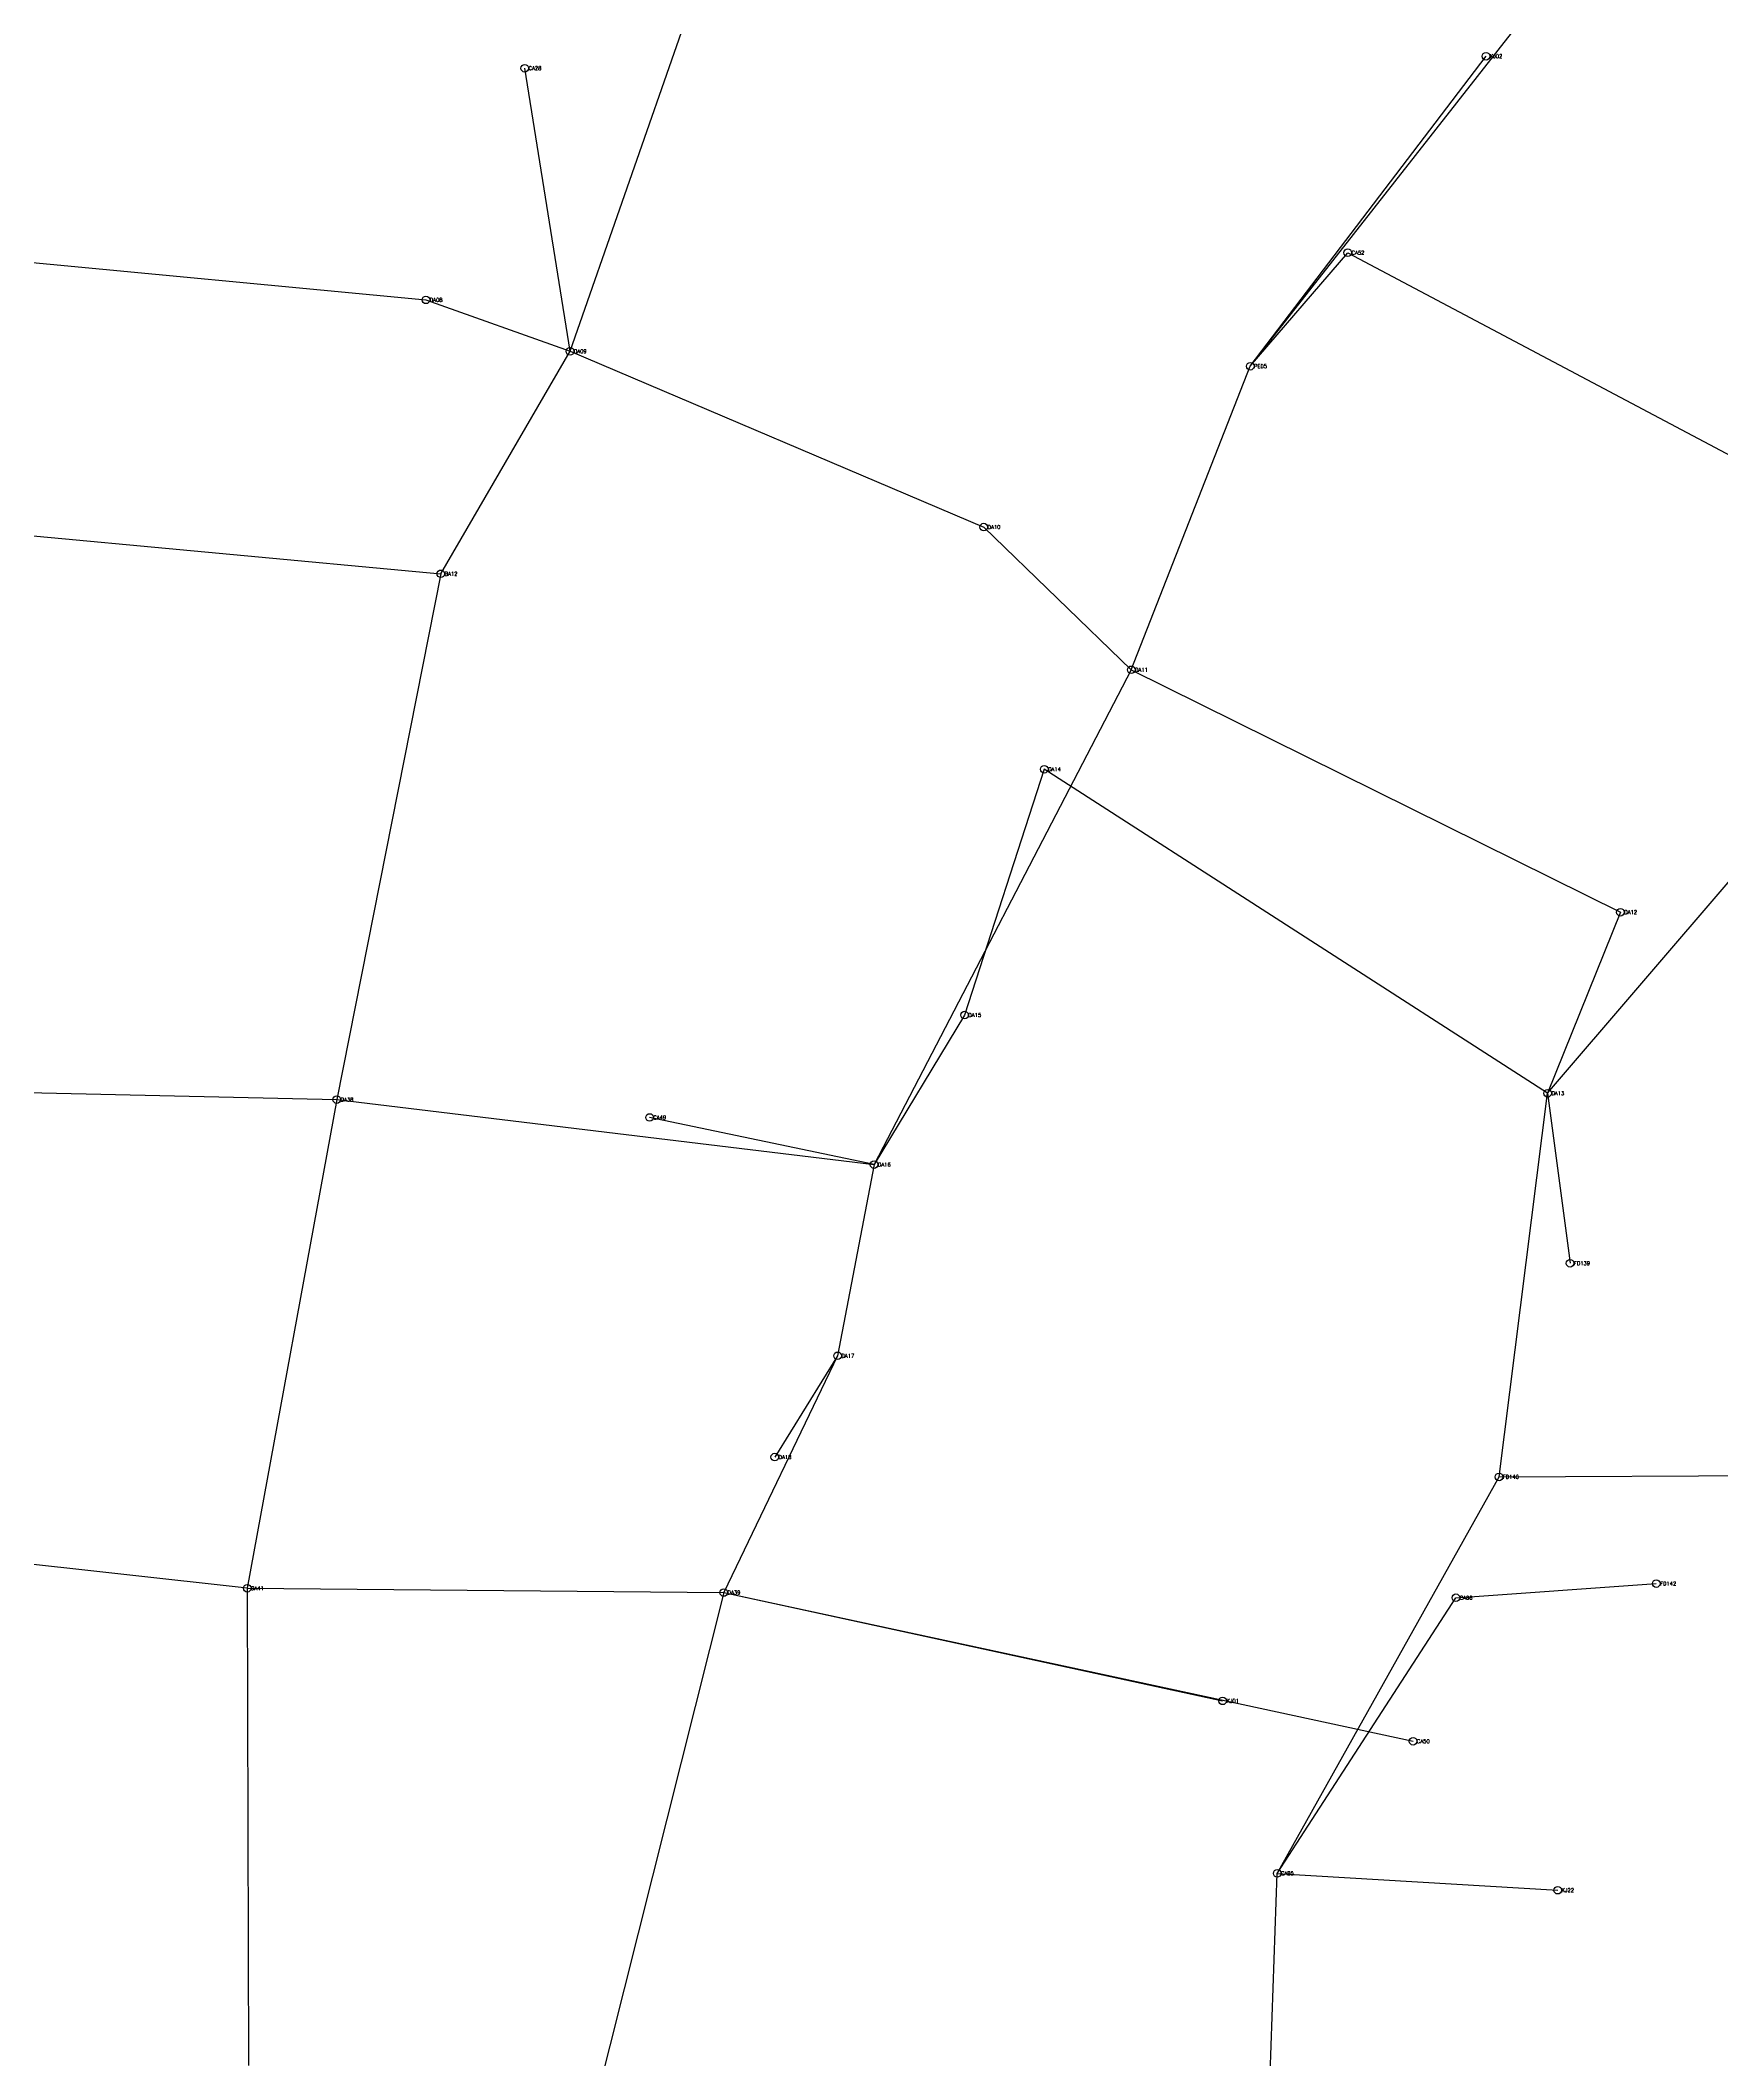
# Model space of a CAD drawing. Extents: x 166396 to 169408, y 2545087 to 2547192.
# Drawn here: x 167785 to 168228, y 2546122 to 2546655 of the extents above; entities that cross this region are included whole.
import ezdxf

# ---------------------------------------------------------------- set-up
doc = ezdxf.new("R2010")
doc.units = 0
doc.styles.get("Standard").update_dxf_attribs({"font": 'simplex'})

msp = doc.modelspace()

# ---------------------------------------------------------------- linework, layer by layer
at = {"color": 4}
for p, q in [((168104.084, 2546568.83), (168188.341, 2546676.216)), ((167924.753, 2546572.754), (167954.838, 2546658.907)), ((167924.753, 2546572.754), (167912.82, 2546647.396)), ((168104.084, 2546568.83), (168166.248, 2546650.559)), ((167750.468, 2546599.271), (167886.768, 2546586.324)), ((168104.084, 2546568.83), (168129.804, 2546598.764)), ((168129.804, 2546598.764), (168284.837, 2546516.501)), ((167886.768, 2546586.324), (167924.753, 2546572.754)), ((167890.689, 2546514.096), (167924.753, 2546572.754)), ((167924.753, 2546572.754), (168033.836, 2546526.42)), ((168072.727, 2546488.785), (168104.084, 2546568.83)), ((167731.31, 2546528.917), (167890.689, 2546514.096)), ((168033.836, 2546526.42), (168072.727, 2546488.785)), ((167890.689, 2546514.096), (167863.265, 2546375.48)), ((168072.727, 2546488.785), (168004.906, 2546358.34)), ((168072.727, 2546488.785), (168201.692, 2546424.881)), ((168049.791, 2546462.566), (168028.765, 2546397.762)), ((168182.491, 2546377.146), (168049.791, 2546462.566)), ((168182.491, 2546377.146), (168231.644, 2546434.522)), ((168201.692, 2546424.881), (168182.491, 2546377.146)), ((168028.765, 2546397.762), (168004.906, 2546358.34)), ((167651.698, 2546380.244), (167863.265, 2546375.48)), ((167863.265, 2546375.48), (167839.663, 2546246.644)), ((167863.265, 2546375.48), (168004.906, 2546358.34)), ((168169.675, 2546276.007), (168182.491, 2546377.146)), ((168182.491, 2546377.146), (168188.419, 2546332.322)), ((168004.906, 2546358.34), (167945.73, 2546370.764)), ((168004.906, 2546358.34), (167995.303, 2546307.927)), ((167995.303, 2546307.927), (167965.271, 2546245.52)), ((167995.303, 2546307.927), (167978.724, 2546281.232)), ((168111.191, 2546171.485), (168169.675, 2546276.007)), ((168169.675, 2546276.007), (168241.304, 2546276.368)), ((167839.663, 2546246.644), (167696.764, 2546262.564)), ((168158.311, 2546244.145), (168211.149, 2546247.884)), ((167839.663, 2546246.644), (167839.959, 2546120.822)), ((167839.663, 2546246.644), (167965.271, 2546245.52)), ((167965.271, 2546245.52), (167930.646, 2546107.781)), ((167965.271, 2546245.52), (168096.814, 2546216.956)), ((167965.271, 2546245.52), (168147.011, 2546206.299)), ((168111.191, 2546171.485), (168158.311, 2546244.145)), ((168108.323, 2546090.449), (168111.191, 2546171.485)), ((168111.191, 2546171.485), (168185.159, 2546167.043))]:
    msp.add_line(p, q, dxfattribs=at)
for centre in [(167912.82, 2546647.396), (168166.248, 2546650.559), (168129.804, 2546598.764), (167886.768, 2546586.324), (167924.753, 2546572.754), (168104.084, 2546568.83), (168033.836, 2546526.42), (167890.689, 2546514.096), (168072.727, 2546488.785), (168049.791, 2546462.566), (168201.692, 2546424.881), (168028.765, 2546397.762), (167863.265, 2546375.48), (168182.491, 2546377.146), (167945.73, 2546370.764), (168004.906, 2546358.34), (168188.419, 2546332.322), (167995.303, 2546307.927), (167978.724, 2546281.232), (168169.675, 2546276.007), (167839.663, 2546246.644), (168211.149, 2546247.884), (167965.271, 2546245.52), (168158.311, 2546244.145), (168096.814, 2546216.956), (168147.011, 2546206.299), (168111.191, 2546171.485), (168185.159, 2546167.043)]:
    msp.add_circle(centre, 1)

# ---------------------------------------------------------------- texts
at = {"color": 5}
for s, p in [('CA28', (167913.82, 2546646.896)), ('KJ02', (168167.248, 2546650.059)), ('CA52', (168130.804, 2546598.264)), ('DA08', (167887.768, 2546585.824)), ('DA09', (167925.753, 2546572.254)), ('PE05', (168105.084, 2546568.33)), ('DA10', (168034.836, 2546525.92)), ('BA12', (167891.689, 2546513.596)), ('DA11', (168073.727, 2546488.285)), ('DA14', (168050.791, 2546462.066)), ('DA12', (168202.692, 2546424.381)), ('DA15', (168029.765, 2546397.262)), ('DA38', (167864.265, 2546374.98)), ('DA13', (168183.491, 2546376.646)), ('CA49', (167946.73, 2546370.264)), ('DA16', (168005.906, 2546357.84)), ('FD139', (168189.419, 2546331.822)), ('DA17', (167996.303, 2546307.427)), ('DA18', (167979.724, 2546280.732)), ('FD140', (168170.675, 2546275.507)), ('FD142', (168212.149, 2546247.384)), ('DA41', (167840.663, 2546246.144)), ('DA39', (167966.271, 2546245.02)), ('CA86', (168159.311, 2546243.645)), ('KJ01', (168097.814, 2546216.456)), ('CA50', (168148.011, 2546205.799)), ('CA85', (168112.191, 2546170.985)), ('KJ22', (168186.159, 2546166.543))]:
    msp.add_text(s, height=1, dxfattribs=at).set_placement(p)

doc.saveas('drawing.dxf')
